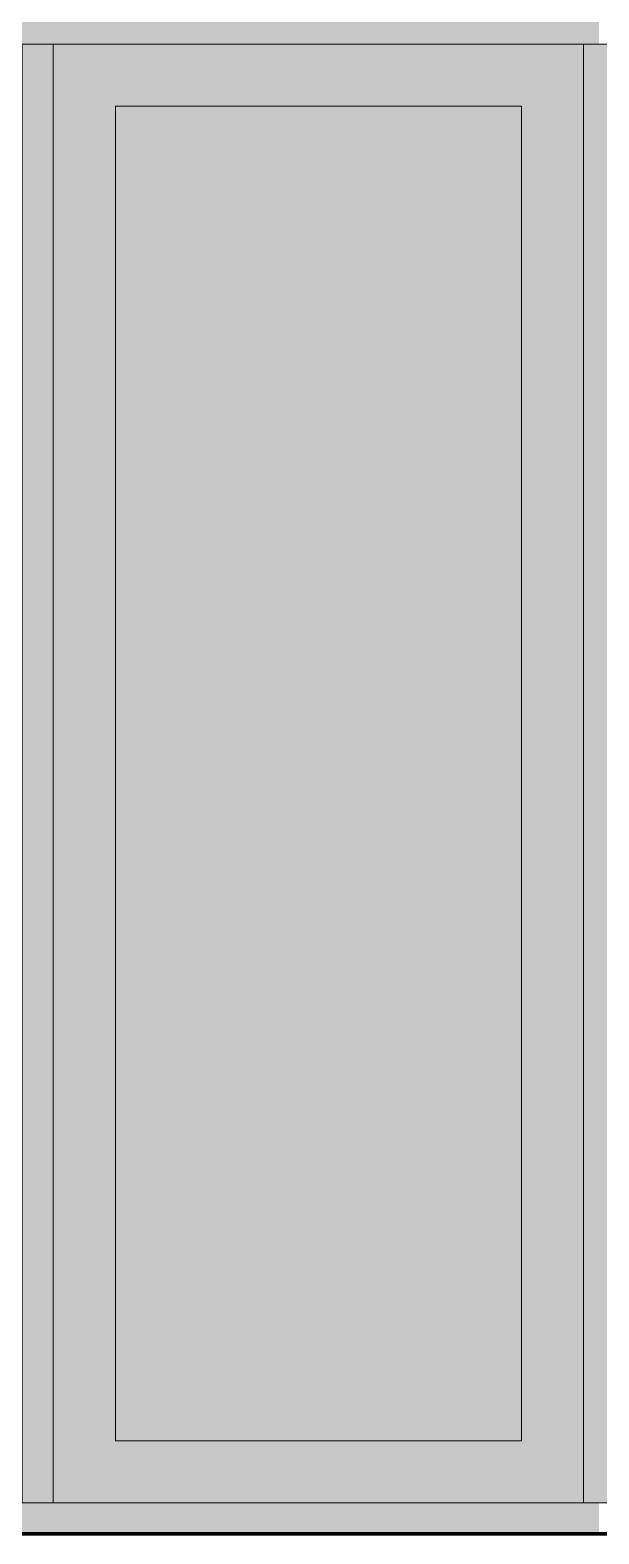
# Model space of a CAD drawing. Header units: inches. Extents: x 20426 to 92531, y -195 to 750.
# Drawn here: x 26114.2 to 26150.9, y 0 to 96.9 of the extents above; entities that cross this region are included whole.
import ezdxf

# ---------------------------------------------------------------- set-up
doc = ezdxf.new("R2010")
doc.units = ezdxf.units.IN
doc.header["$MEASUREMENT"] = 0
doc.linetypes.add('Grid Line 1_2_', pattern=[0.875, 0.5, -0.125, 0.125, -0.125])
for name, color, linetype, lineweight in [('A-DOOR', 31, 'Continuous', 13), ('A-FLOR-LEVL', 51, 'Continuous', 9), ('A-GLAZ-CWMG', 51, 'Continuous', 9), ('C-TOPO', 7, 'Continuous', 9)]:
    doc.layers.add(name, color=color, linetype=linetype, lineweight=lineweight)

# ---------------------------------------------------------------- blocks, each defined once
blk = doc.blocks.new('Door_Single_Storefront - one-827442-Elevation - South')
at = {"layer": 'A-DOOR'}
h = blk.add_hatch(color=256, dxfattribs=at)
h.paths.add_polyline_path([(24206.578, 2), (24206.578, 96), (24172.39, 96), (24172.39, 2)], flags=0)
h.paths.add_polyline_path([(24202.578, 6), (24176.39, 6), (24176.39, 92), (24202.578, 92), (24202.578, 20.133)], flags=0)
blk.add_hatch(color=256, dxfattribs=at).paths.add_polyline_path([(24202.578, 6), (24202.578, 92), (24176.39, 92), (24176.39, 6)], flags=0)
for p, q in [((24206.578, 96), (24172.39, 96)), ((24172.39, 2), (24172.39, 96)), ((24206.578, 96), (24206.578, 2)), ((24176.39, 92), (24176.39, 6)), ((24176.39, 92), (24202.578, 92)), ((24202.578, 6), (24202.578, 92)), ((24176.39, 6), (24202.578, 6)), ((24206.578, 2), (24172.39, 2))]:
    blk.add_line(p, q, dxfattribs=at)
blk = doc.blocks.new('Rectangular Mullion - Rectangular Mullion 1-769200-Elevation - South')
at = {"layer": 'A-GLAZ-CWMG'}
blk.add_hatch(color=256, dxfattribs=at).paths.add_polyline_path([(22386.265, 0), (22422.453, 0), (22422.453, 2), (22386.265, 2)], flags=0)
blk.add_line((22386.265, 2), (22422.453, 2), dxfattribs=at)
blk = doc.blocks.new('Rectangular Mullion - Rectangular Mullion 1-769423-Elevation - South')
at = {"layer": 'A-GLAZ-CWMG'}
blk.add_hatch(color=256, dxfattribs=at).paths.add_polyline_path([(22422.453, 96), (22422.453, 98), (22386.265, 98), (22386.265, 96)], flags=0)
for p, q in [((22422.453, 98), (22386.265, 98)), ((22422.453, 96), (22386.265, 96))]:
    blk.add_line(p, q, dxfattribs=at)
blk = doc.blocks.new('Rectangular Mullion - Rectangular Mullion 1-827430-Elevation - South')
at = {"layer": 'A-GLAZ-CWMG'}
blk.add_hatch(color=256, dxfattribs=at).paths.add_polyline_path([(22423.453, 2), (22423.453, 96), (22421.453, 96), (22421.453, 2)], flags=0)
for p, q in [((22421.453, 96), (22423.453, 96)), ((22421.453, 96), (22421.453, 2)), ((22423.453, 96), (22423.453, 2)), ((22423.453, 2), (22421.453, 2))]:
    blk.add_line(p, q, dxfattribs=at)

msp = doc.modelspace()

# ---------------------------------------------------------------- linework, layer by layer
at = {"layer": 'A-FLOR-LEVL', "linetype": 'Grid Line 1_2_'}
msp.add_line((23922.495, 0), (28374.343, 0), dxfattribs=at)
at = {"layer": 'C-TOPO', "lineweight": 70}
msp.add_line((28307.164, 0), (25682.816, 0), dxfattribs=at)
at = {"layer": 'C-TOPO'}
msp.add_line((28307.164, 0), (25682.816, 0), dxfattribs=at)

# ---------------------------------------------------------------- block references
at = {"layer": 'A-DOOR'}
msp.add_blockref('Door_Single_Storefront - one-827442-Elevation - South', (1943.324, 0), dxfattribs=at)
at = {"layer": 'A-GLAZ-CWMG'}
for name, p in [('Rectangular Mullion - Rectangular Mullion 1-769423-Elevation - South', (3692.261, 0)), ('Rectangular Mullion - Rectangular Mullion 1-769423-Elevation - South', (3728.449, 0)), ('Rectangular Mullion - Rectangular Mullion 1-827430-Elevation - South', (3692.261, 0)), ('Rectangular Mullion - Rectangular Mullion 1-827430-Elevation - South', (3728.449, 0)), ('Rectangular Mullion - Rectangular Mullion 1-769200-Elevation - South', (3692.261, 0)), ('Rectangular Mullion - Rectangular Mullion 1-769200-Elevation - South', (3728.449, 0))]:
    msp.add_blockref(name, p, dxfattribs=at)

doc.saveas('drawing.dxf')
